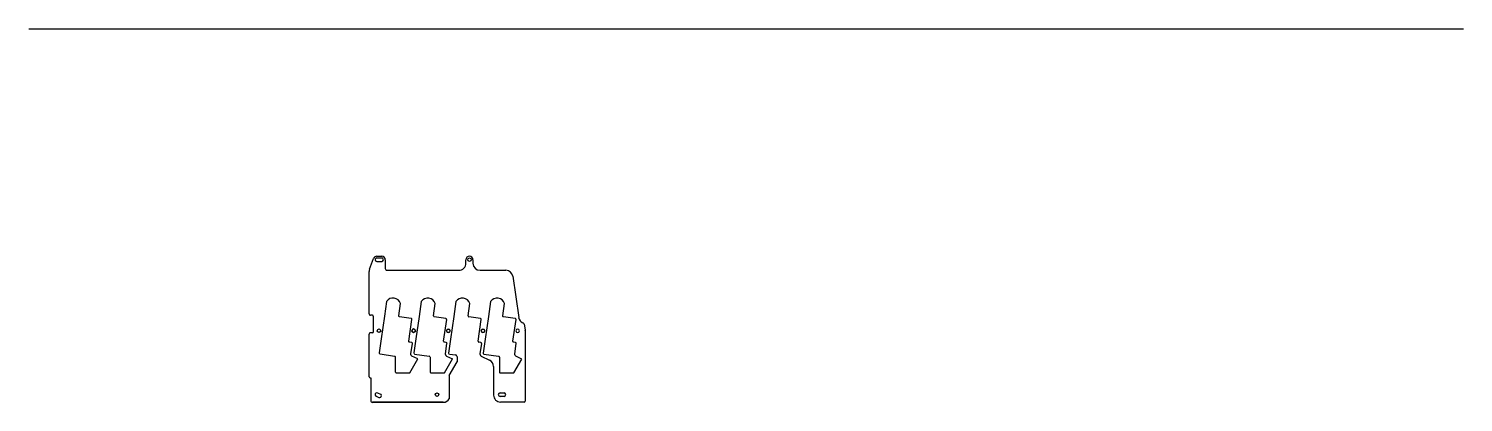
# Model space of a CAD drawing. Header units: inches. Extents: x -11 to 90, y 7 to 34.
import ezdxf

# ---------------------------------------------------------------- set-up
doc = ezdxf.new("R2010")
doc.units = ezdxf.units.IN
doc.header["$MEASUREMENT"] = 0

msp = doc.modelspace()

# ---------------------------------------------------------------- linework, layer by layer
for p, q in [((-11.19, 33.6), (90.41, 33.6)), ((12.94, 16.61), (13.22, 17.36)), ((13.46, 17.52), (13.47, 17.52)), ((13.46, 17.52), (13.46, 17.52)), ((13.46, 17.4), (13.81, 17.4)), ((13.47, 17.52), (13.81, 17.52)), ((14.06, 17.27), (14.06, 17.27)), ((19.77, 17.27), (19.77, 17.27)), ((20.27, 17.27), (20.27, 17.27)), ((20.27, 17.27), (20.27, 17.02)), ((12.91, 13.45), (12.91, 16.43)), ((13.46, 17.15), (13.81, 17.15)), ((20.77, 16.52), (22.6, 16.52)), ((23.09, 16.11), (23.09, 16.11)), ((23.09, 16.11), (23.51, 13.19)), ((16.61, 14.31), (16.46, 13.26)), ((19.06, 14.31), (18.91, 13.26)), ((13.12, 13.35), (13.01, 13.35)), ((13.22, 12.2), (13.22, 13.25)), ((16.46, 13.26), (16.23, 11.67)), ((17.47, 13.31), (17.6, 14.17)), ((18.35, 13.12), (17.53, 13.24)), ((18.91, 13.26), (18.68, 11.66)), ((19.93, 13.3), (20.05, 14.17)), ((20.81, 13.11), (19.98, 13.23)), ((18.19, 11.51), (18.41, 13.05)), ((20.64, 11.51), (20.86, 13.04)), ((23.89, 12.71), (23.96, 12.32)), ((23.96, 12.32), (23.96, 12.28)), ((23.96, 12.27), (23.96, 12.24)), ((23.96, 12.24), (23.97, 7.26)), ((12.92, 9), (12.91, 12)), ((13.12, 12.1), (13.01, 12.1)), ((16.23, 11.67), (16.09, 10.68)), ((18.25, 11.44), (18.24, 11.44)), ((18.38, 11.42), (18.25, 11.44)), ((18.33, 10.62), (18.43, 11.35)), ((18.68, 11.66), (18.54, 10.67)), ((20.7, 11.44), (20.69, 11.44)), ((20.83, 11.42), (20.7, 11.44)), ((20.78, 10.61), (20.89, 11.35)), ((16.14, 10.6), (17.17, 10.46)), ((17.23, 10.39), (17.23, 9.34)), ((18.26, 9.27), (18.83, 10.25)), ((18.33, 10.56), (18.33, 10.62)), ((18.4, 10.45), (18.83, 10.25)), ((18.6, 10.6), (19.03, 10.54)), ((19.14, 10.42), (19.14, 10.04)), ((20.78, 10.56), (20.78, 10.61)), ((20.85, 10.45), (21.44, 10.17)), ((17.29, 9.27), (18.26, 9.27)), ((18.59, 9.09), (19.14, 10.04)), ((21.73, 9.72), (21.73, 7.7)), ((13, 8.92), (13.04, 8.92)), ((13.04, 8.92), (13.04, 7.31)), ((18.59, 9.09), (18.59, 7.44)), ((18.16, 7.19), (13.16, 7.19)), ((13.16, 7.19), (18.16, 7.19)), ((13.41, 7.61), (13.61, 7.53)), ((13.51, 7.85), (13.71, 7.77)), ((22.19, 7.86), (22.47, 7.86)), ((22.19, 7.61), (22.47, 7.61)), ((23.9, 7.2), (22.23, 7.2))]:
    msp.add_line(p, q)
for points in [[(14.06, 17.27), (14.06, 16.65, 0.414214), (14.18, 16.52), (14.21, 16.52), (19.27, 16.52, 0.414214), (19.77, 17.02), (19.77, 17.27)], [(16.37, 10.25), (15.94, 10.45, -0.291341), (15.87, 10.56), (15.87, 10.62), (15.98, 11.35, 0.414214), (15.92, 11.42), (15.79, 11.44), (15.78, 11.44, -0.414214), (15.73, 11.52), (15.95, 13.05, 0.414214), (15.9, 13.12), (15.07, 13.24, -0.414214), (15.02, 13.31), (15.14, 14.18, 0.624537), (14.15, 14.32), (14, 13.27), (13.77, 11.67), (13.63, 10.68, 0.414214), (13.69, 10.61), (14.72, 10.46, -0.414214), (14.77, 10.39), (14.77, 9.34, 0.414214), (14.83, 9.28), (15.81, 9.28)], [(23.74, 10.24), (23.31, 10.44, -0.291341), (23.24, 10.56), (23.24, 10.61), (23.34, 11.34, 0.414214), (23.29, 11.41), (23.16, 11.43), (23.15, 11.43, -0.414214), (23.1, 11.51), (23.32, 13.04, 0.414214), (23.26, 13.11), (22.44, 13.23, -0.414214), (22.38, 13.3), (22.51, 14.17, 0.624537), (21.52, 14.31), (21.37, 13.25), (21.14, 11.66), (21, 10.67, 0.414214), (21.05, 10.6), (22.08, 10.45, -0.414214), (22.14, 10.38), (22.14, 9.33, 0.414214), (22.2, 9.27), (23.17, 9.27)]]:
    msp.add_lwpolyline(points, format="xyb")
for points in [[(15.81, 9.28), (16.37, 10.25)], [(23.17, 9.27), (23.74, 10.24)]]:
    msp.add_lwpolyline(points)
for centre in [(20.02, 17.27), (13.62, 12.25), (16.07, 12.25), (18.53, 12.24), (20.98, 12.24), (17.72, 7.73)]:
    msp.add_circle(centre, 0.125)
at = {"extrusion": (4e-16, -1e-16, -1)}
for centre in [(-16.07, 12.25), (-18.53, 12.24), (-20.98, 12.24), (-23.44, 12.24)]:
    msp.add_circle(centre, 0.125, dxfattribs=at)
for centre, radius, start, end in [((13.46, 17.27), 0.25, 89.5601, 159.4865), ((13.46, 17.27), 0.125, 90, 270), ((13.81, 17.27), 0.25, 0, 90), ((13.81, 17.27), 0.125, 270, 90), ((20.02, 17.27), 0.25, 0, 180), ((13.41, 16.43), 0.5, 159.4865, 180.0333), ((20.77, 17.02), 0.5, 180, 270), ((22.6, 16.02), 0.5, 9.3363, 90), ((17.07, 14), 0.556, 17.8994, 145.8446), ((19.52, 14), 0.556, 17.8994, 145.8446), ((13.01, 13.45), 0.1, 180.0333, 270.0333), ((13.12, 13.25), 0.1, 0, 90.0333), ((17.54, 13.3), 0.0625, 171.872, 261.872), ((19.99, 13.29), 0.0625, 171.872, 261.872), ((13.12, 12.2), 0.1, 270, 0), ((18.34, 13.06), 0.0625, 351.872, 81.872), ((20.8, 13.05), 0.0625, 351.872, 81.872), ((23.97, 13.25), 0.469, 187.2812, 249.6693), ((23.77, 12.69), 0.125, 9.3363, 69.6693), ((23.9, 12.27), 0.0625, 0.0333, 9.3363), ((13.01, 12), 0.1, 90, 180.0333), ((18.25, 11.5), 0.0625, 171.872, 261.872), ((18.37, 11.36), 0.0625, 351.872, 81.872), ((20.7, 11.5), 0.0625, 171.872, 261.872), ((20.82, 11.36), 0.0625, 351.872, 81.872), ((16.15, 10.67), 0.0625, 171.872, 261.872), ((17.16, 10.4), 0.0625, 351.872, 81.872), ((18.45, 10.56), 0.125, 180, 244.972), ((18.6, 10.66), 0.0625, 171.872, 261.872), ((19.01, 10.42), 0.125, 0, 81.872), ((20.91, 10.56), 0.125, 180, 244.972), ((21.23, 9.72), 0.5, 0, 64.972), ((17.29, 9.34), 0.0625, 180, 270), ((13, 9), 0.08, 180.0333, 270), ((13.16, 7.31), 0.125, 180.0333, 270.0333), ((13.47, 7.73), 0.125, 65.7905, 250.8583), ((13.66, 7.65), 0.125, 248.2647, 68.3329), ((18.16, 7.69), 0.5, 270.0333, 330), ((22.23, 7.7), 0.5, 180, 270.0333), ((22.19, 7.73), 0.125, 90, 270), ((22.47, 7.73), 0.125, 270, 90), ((23.9, 7.26), 0.0625, 270.0333, 0.0333)]:
    msp.add_arc(centre, radius, start, end)

doc.saveas('drawing.dxf')
